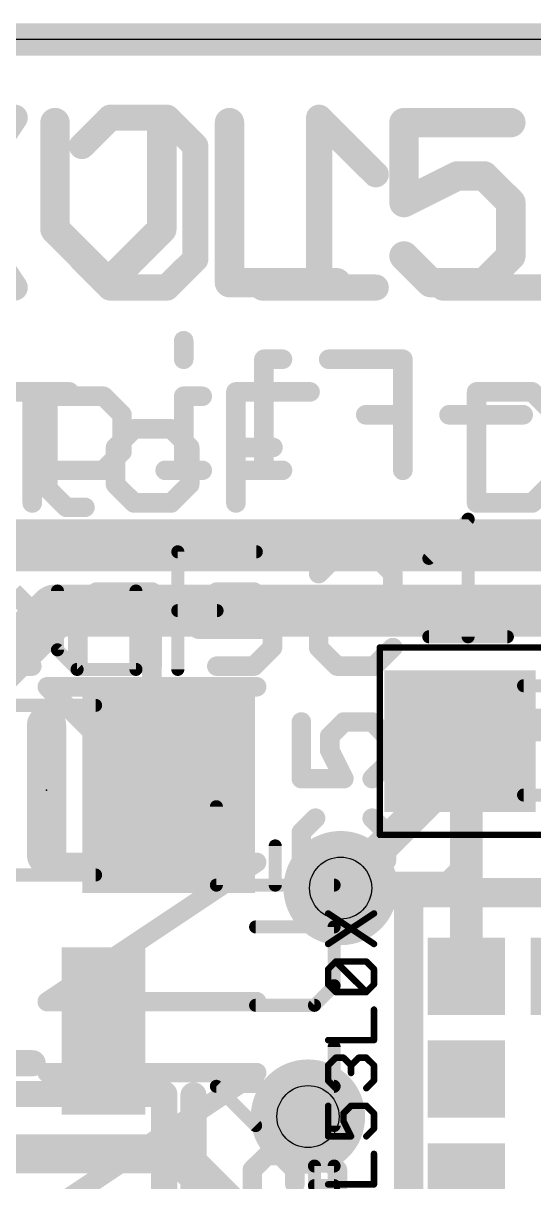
# Model space of a CAD drawing. Extents: x -1.9 to 34.1, y -8.2 to 17.9.
# Drawn here: x 8.45 to 12.42, y 8.89 to 17.91 of the extents above; entities that cross this region are included whole.
import ezdxf

# ---------------------------------------------------------------- set-up
doc = ezdxf.new("R2010")
doc.units = 0
for name, color, linetype in [('1', 12, 'CONTINUOUS'), ('16', 5, 'CONTINUOUS'), ('18', 110, 'CONTINUOUS'), ('20', 53, 'CONTINUOUS'), ('21', 40, 'CONTINUOUS'), ('22', 6, 'CONTINUOUS'), ('23', 53, 'CONTINUOUS'), ('25', 253, 'CONTINUOUS'), ('27', 253, 'CONTINUOUS'), ('29', 253, 'CONTINUOUS'), ('31', 253, 'CONTINUOUS'), ('39', 12, 'CONTINUOUS'), ('44', 253, 'CONTINUOUS'), ('47', 253, 'CONTINUOUS'), ('51', 253, 'CONTINUOUS')]:
    doc.layers.add(name, color=color, linetype=linetype)

# ---------------------------------------------------------------- blocks, each defined once
blk = doc.blocks.new('RECT')
blk.add_solid([(-0.5, -0.5), (0.5, -0.5), (-0.5, 0.5), (0.5, 0.5)])
blk = doc.blocks.new('ROUNDV')
at = {"const_width": 0.5}
blk.add_lwpolyline([(0, -0.25, 1), (0, 0.25, 1), (0, -0.25)], format="xyb", dxfattribs=at)

msp = doc.modelspace()

# ---------------------------------------------------------------- linework, layer by layer
at = {"layer": '1'}
for points, const_width in [([(0, 17.78), (25.4, 17.78)], 0.254), ([(8.702, 13.335), (7.686, 12.319)], 0.4064), ([(8.702, 13.335), (13.208, 13.335)], 0.4064), ([(11.9, 12.269), (11.85, 12.319)], 0.254), ([(11.9, 11.303), (11.9, 12.269)], 0.254), ([(11.9, 11.303), (11.773, 11.176)], 0.254), ([(11.9, 10.49), (11.9, 11.303)], 0.254), ([(11.773, 11.176), (10.922, 11.176)], 0.254), ([(8.0066, 9.1075), (9.652, 9.1075)], 0.3048), ([(9.652, 9.1075), (10.414, 8.3455)], 0.3048)]:
    msp.add_lwpolyline(points, dxfattribs=dict(at, const_width=const_width))
for points, const_width in [([(8.702, 13.4366, 1), (8.702, 13.2334)], 0.2032), ([(8.7738, 13.2632, 1), (8.6302, 13.4068)], 0.2032), ([(11.8949, 12.3639, 1), (11.8051, 12.2741)], 0.127), ([(11.9635, 12.269, 1), (11.8365, 12.269)], 0.127), ([(11.8551, 12.2241, 1), (11.9449, 12.3139)], 0.127), ([(11.9635, 11.303, 1), (11.8365, 11.303)], 0.127), ([(11.8365, 11.303, 1), (11.9635, 11.303)], 0.127), ([(11.9449, 11.2581, 1), (11.8551, 11.3479)], 0.127), ([(10.922, 11.2395, 1), (10.922, 11.1125)], 0.127), ([(11.7281, 11.2209, 1), (11.8179, 11.1311)], 0.127), ([(11.773, 11.1125, 1), (11.773, 11.2395)], 0.127), ([(11.8365, 10.49, 1), (11.9635, 10.49)], 0.127), ([(9.7059, 9.1614, 1), (9.5981, 9.0536)], 0.1524), ([(9.652, 9.0313, 1), (9.652, 9.1837)], 0.1524)]:
    msp.add_lwpolyline(points, format="xyb", dxfattribs=dict(at, const_width=const_width))
at = {"layer": '16'}
for points, const_width in [([(0, 17.78), (25.4, 17.78)], 0.254), ([(19.304, 13.843), (5.207, 13.843)], 0.4064), ([(10.922, 11.176), (12.192, 12.446)], 0.254), ([(12.192, 12.446), (17.907, 12.446)], 0.254)]:
    msp.add_lwpolyline(points, dxfattribs=dict(at, const_width=const_width))
at = {"layer": '16', "const_width": 0.127}
for points in [[(12.192, 12.5095, 1), (12.192, 12.3825)], [(12.2369, 12.4011, 1), (12.1471, 12.4909)], [(10.8771, 11.2209, 1), (10.9669, 11.1311)]]:
    msp.add_lwpolyline(points, format="xyb", dxfattribs=at)
at = {"layer": '20'}
msp.add_line((22.86, 17.78), (2.54, 17.78), dxfattribs=at)
at = {"layer": '21'}
for points, const_width in [([(8.7015, 17.1334), (8.7015, 16.3029)], 0.2286), ([(9.532, 16.3029), (9.532, 17.1334)], 0.2286), ([(10.058, 17.1334), (10.058, 15.8877)], 0.2286), ([(12.245, 17.1334), (11.4145, 17.1334)], 0.2286), ([(11.4145, 17.1334), (11.4145, 16.5105)], 0.2286), ([(11.4145, 16.5105), (11.8298, 16.7181)], 0.2286), ([(11.8298, 16.7181), (12.0374, 16.7181)], 0.2286), ([(12.0374, 16.7181), (12.245, 16.5105)], 0.2286), ([(12.245, 16.5105), (12.245, 16.0953)], 0.2286), ([(8.7015, 16.3029), (9.1168, 15.8877)], 0.2286), ([(9.1168, 15.8877), (9.532, 16.3029)], 0.2286), ([(11.6222, 15.8877), (11.4145, 16.0953)], 0.2286), ([(12.245, 16.0953), (12.0374, 15.8877)], 0.2286), ([(10.058, 15.8877), (10.8885, 15.8877)], 0.2286), ([(12.0374, 15.8877), (11.6222, 15.8877)], 0.2286), ([(8.2369, 15.0375), (8.8132, 15.0375)], 0.1524), ([(8.525, 14.1732), (8.525, 15.0375)], 0.1524), ([(10.108, 14.1732), (10.108, 15.0375)], 0.1524), ([(10.108, 15.0375), (10.6842, 15.0375)], 0.1524), ([(11.979, 15.0375), (11.979, 14.1732)], 0.1524), ([(12.4112, 15.0375), (11.979, 15.0375)], 0.1524), ([(12.5552, 14.8935), (12.4112, 15.0375)], 0.1524), ([(9.3165, 14.7494), (9.1724, 14.6054)], 0.1524), ([(9.6046, 14.7494), (9.3165, 14.7494)], 0.1524), ([(9.7487, 14.6054), (9.6046, 14.7494)], 0.1524), ([(9.1724, 14.6054), (9.1724, 14.3173)], 0.1524), ([(9.7487, 14.3173), (9.7487, 14.6054)], 0.1524), ([(10.108, 14.6054), (10.3961, 14.6054)], 0.1524), ([(9.1724, 14.3173), (9.3165, 14.1732)], 0.1524), ([(9.6046, 14.1732), (9.7487, 14.3173)], 0.1524), ([(12.4112, 14.1732), (12.5552, 14.3173)], 0.1524), ([(9.3165, 14.1732), (9.6046, 14.1732)], 0.1524), ([(11.979, 14.1732), (12.4112, 14.1732)], 0.1524), ([(8.636, 12.446), (8.636, 11.43)], 0.3048), ([(11.4, 6.59), (11.4, 11.19)], 0.127), ([(11.4, 11.19), (14, 11.19)], 0.127), ([(7.728, 9.813), (8.528, 9.813)], 0.2032), ([(9.778, 9.563), (9.778, 7.963)], 0.2032)]:
    msp.add_lwpolyline(points, dxfattribs=dict(at, const_width=const_width))
for points, const_width in [([(8.7587, 17.1334, 1), (8.6444, 17.1334)], 0.1143), ([(9.5891, 17.1334, 1), (9.4748, 17.1334)], 0.1143), ([(10.1152, 17.1334, 1), (10.0009, 17.1334)], 0.1143), ([(11.4145, 17.1905, 1), (11.4145, 17.0762)], 0.1143), ([(11.4717, 17.1334, 1), (11.3574, 17.1334)], 0.1143), ([(12.245, 17.0762, 1), (12.245, 17.1905)], 0.1143), ([(11.8298, 16.7753, 1), (11.8298, 16.661)], 0.1143), ([(11.8553, 16.667, 1), (11.8042, 16.7693)], 0.1143), ([(12.0778, 16.7586, 1), (11.997, 16.6777)], 0.1143), ([(12.0374, 16.661, 1), (12.0374, 16.7753)], 0.1143), ([(11.389, 16.5616, 1), (11.4401, 16.4594)], 0.1143), ([(12.3021, 16.5105, 1), (12.1878, 16.5105)], 0.1143), ([(12.2046, 16.4701, 1), (12.2854, 16.5509)], 0.1143), ([(11.3574, 16.5105, 1), (11.4717, 16.5105)], 0.1143), ([(8.742, 16.3433, 1), (8.6611, 16.2625)], 0.1143), ([(9.5724, 16.2625, 1), (9.4916, 16.3433)], 0.1143), ([(8.6444, 16.3029, 1), (8.7587, 16.3029)], 0.1143), ([(9.4748, 16.3029, 1), (9.5891, 16.3029)], 0.1143), ([(11.455, 16.1357, 1), (11.3741, 16.0549)], 0.1143), ([(12.1878, 16.0953, 1), (12.3021, 16.0953)], 0.1143), ([(12.2854, 16.0549, 1), (12.2046, 16.1357)], 0.1143), ([(9.0763, 15.9281, 1), (9.1572, 15.8473)], 0.1143), ([(9.0763, 15.8473, 1), (9.1572, 15.9281)], 0.1143), ([(10.058, 15.9449, 1), (10.058, 15.8306)], 0.1143), ([(10.8885, 15.8306, 1), (10.8885, 15.9449)], 0.1143), ([(11.6222, 15.9449, 1), (11.6222, 15.8306)], 0.1143), ([(11.5817, 15.8473, 1), (11.6626, 15.9281)], 0.1143), ([(11.997, 15.9281, 1), (12.0778, 15.8473)], 0.1143), ([(12.0374, 15.8306, 1), (12.0374, 15.9449)], 0.1143), ([(10.0009, 15.8877, 1), (10.1152, 15.8877)], 0.1143), ([(8.5631, 15.0375, 1), (8.4869, 15.0375)], 0.0762), ([(8.8132, 14.9994, 1), (8.8132, 15.0756)], 0.0762), ([(10.1461, 15.0375, 1), (10.0699, 15.0375)], 0.0762), ([(10.108, 15.0756, 1), (10.108, 14.9994)], 0.0762), ([(10.6842, 14.9994, 1), (10.6842, 15.0756)], 0.0762), ([(12.0171, 15.0375, 1), (11.9409, 15.0375)], 0.0762), ([(11.979, 15.0756, 1), (11.979, 14.9994)], 0.0762), ([(12.4381, 15.0645, 1), (12.3842, 15.0106)], 0.0762), ([(12.4112, 14.9994, 1), (12.4112, 15.0756)], 0.0762), ([(9.3165, 14.7875, 1), (9.3165, 14.7113)], 0.0762), ([(9.3434, 14.7225, 1), (9.2896, 14.7764)], 0.0762), ([(9.6316, 14.7764, 1), (9.5777, 14.7225)], 0.0762), ([(9.6046, 14.7113, 1), (9.6046, 14.7875)], 0.0762), ([(9.2105, 14.6054, 1), (9.1343, 14.6054)], 0.0762), ([(9.1455, 14.6323, 1), (9.1994, 14.5784)], 0.0762), ([(9.7868, 14.6054, 1), (9.7106, 14.6054)], 0.0762), ([(9.7217, 14.5784, 1), (9.7756, 14.6323)], 0.0762), ([(10.108, 14.6435, 1), (10.108, 14.5673)], 0.0762), ([(10.3961, 14.5673, 1), (10.3961, 14.6435)], 0.0762), ([(9.1994, 14.3442, 1), (9.1455, 14.2903)], 0.0762), ([(9.1343, 14.3173, 1), (9.2105, 14.3173)], 0.0762), ([(9.7106, 14.3173, 1), (9.7868, 14.3173)], 0.0762), ([(9.7756, 14.2903, 1), (9.7217, 14.3442)], 0.0762), ([(9.3165, 14.2113, 1), (9.3165, 14.1351)], 0.0762), ([(9.6046, 14.1351, 1), (9.6046, 14.2113)], 0.0762), ([(11.979, 14.2113, 1), (11.979, 14.1351)], 0.0762), ([(12.4112, 14.1351, 1), (12.4112, 14.2113)], 0.0762), ([(8.4869, 14.1732, 1), (8.5631, 14.1732)], 0.0762), ([(9.2896, 14.1463, 1), (9.3434, 14.2001)], 0.0762), ([(9.5777, 14.2001, 1), (9.6316, 14.1463)], 0.0762), ([(10.0699, 14.1732, 1), (10.1461, 14.1732)], 0.0762), ([(11.9409, 14.1732, 1), (12.0171, 14.1732)], 0.0762), ([(12.3842, 14.2001, 1), (12.4381, 14.1463)], 0.0762), ([(8.7122, 12.446, 1), (8.5598, 12.446)], 0.1524), ([(8.5598, 11.43, 1), (8.7122, 11.43)], 0.1524), ([(11.4318, 11.19, 1), (11.3682, 11.19)], 0.0635), ([(11.4, 11.2218, 1), (11.4, 11.1583)], 0.0635), ([(8.528, 9.7622, 1), (8.528, 9.8638)], 0.1016), ([(9.8288, 9.563, 1), (9.7272, 9.563)], 0.1016)]:
    msp.add_lwpolyline(points, format="xyb", dxfattribs=dict(at, const_width=const_width))
at = {"layer": '22'}
for points, const_width in [([(8.3886, 17.1715), (7.5073, 15.8496)], 0.2032), ([(7.5073, 17.1715), (8.3886, 15.8496)], 0.2032), ([(8.9106, 16.9512), (9.1309, 17.1715)], 0.2032), ([(9.1309, 17.1715), (9.5715, 17.1715)], 0.2032), ([(9.5715, 17.1715), (9.7918, 16.9512)], 0.2032), ([(11.1951, 16.7309), (10.7545, 17.1715)], 0.2032), ([(10.7545, 17.1715), (10.7545, 15.8496)], 0.2032), ([(9.7918, 16.9512), (9.7918, 16.0699)], 0.2032), ([(9.1309, 15.8496), (8.9106, 16.0699)], 0.2032), ([(9.7918, 16.0699), (9.5715, 15.8496)], 0.2032), ([(9.5715, 15.8496), (9.1309, 15.8496)], 0.2032), ([(11.1951, 15.8496), (10.3138, 15.8496)], 0.2032), ([(12.5984, 15.8496), (11.7171, 15.8496)], 0.2032), ([(9.7021, 15.4356), (9.7021, 15.2915)], 0.1524), ([(10.4699, 15.2915), (10.3258, 15.2915)], 0.1524), ([(10.3258, 15.2915), (10.3258, 14.4272)], 0.1524), ([(11.4054, 15.2915), (10.8291, 15.2915)], 0.1524), ([(11.4054, 14.4272), (11.4054, 15.2915)], 0.1524), ([(8.6463, 14.2831), (8.6463, 15.0034)], 0.1524), ([(8.6463, 15.0034), (9.0784, 15.0034)], 0.1524), ([(9.0784, 15.0034), (9.2225, 14.8594)], 0.1524), ([(9.8462, 15.0034), (9.7021, 15.0034)], 0.1524), ([(9.7021, 15.0034), (9.7021, 14.4272)], 0.1524), ([(9.2225, 14.8594), (9.2225, 14.5713)], 0.1524), ([(11.4054, 14.8594), (11.1173, 14.8594)], 0.1524), ([(12.3409, 14.8594), (11.7647, 14.8594)], 0.1524), ([(9.2225, 14.5713), (9.0784, 14.4272)], 0.1524), ([(9.0784, 14.4272), (8.6463, 14.4272)], 0.1524), ([(9.8462, 14.4272), (9.5581, 14.4272)], 0.1524), ([(10.4699, 14.4272), (10.1817, 14.4272)], 0.1524), ([(8.7903, 14.1391), (8.6463, 14.2831)], 0.1524), ([(8.9344, 14.1391), (8.7903, 14.1391)], 0.1524), ([(10.7512, 13.6235), (10.8952, 13.7675)], 0.1524), ([(10.8952, 13.7675), (11.1834, 13.7675)], 0.1524), ([(11.1834, 13.7675), (11.3274, 13.6235)], 0.1524), ([(11.3274, 13.6235), (11.3274, 13.4794)], 0.1524), ([(8.5209, 13.3354), (8.3768, 13.4794)], 0.1524), ([(9.0242, 13.4794), (8.8801, 13.3354)], 0.1524), ([(9.4564, 13.4794), (9.0242, 13.4794)], 0.1524), ([(9.4564, 12.9032), (9.4564, 13.4794)], 0.1524), ([(9.9597, 13.4794), (9.8157, 13.3354)], 0.1524), ([(10.2478, 13.4794), (9.9597, 13.4794)], 0.1524), ([(10.3919, 13.3354), (10.2478, 13.4794)], 0.1524), ([(11.3274, 13.4794), (11.1834, 13.3354)], 0.1524), ([(8.3768, 13.1913), (8.5209, 13.3354)], 0.1524), ([(8.8801, 13.3354), (8.8801, 12.9032)], 0.1524), ([(9.8157, 13.3354), (9.8157, 13.1913)], 0.1524), ([(10.3919, 13.0473), (10.3919, 13.3354)], 0.1524), ([(10.8952, 13.3354), (10.7512, 13.1913)], 0.1524), ([(11.1834, 13.3354), (10.8952, 13.3354)], 0.1524), ([(9.8157, 13.1913), (10.3919, 13.1913)], 0.1524), ([(10.7512, 13.1913), (10.7512, 13.0473)], 0.1524), ([(10.2478, 12.9032), (10.3919, 13.0473)], 0.1524), ([(10.7512, 13.0473), (10.8952, 12.9032)], 0.1524), ([(11.1834, 12.9032), (11.3274, 13.0473)], 0.1524), ([(8.5209, 12.9032), (8.0887, 12.9032)], 0.1524), ([(9.9597, 12.9032), (10.2478, 12.9032)], 0.1524), ([(10.8952, 12.9032), (11.1834, 12.9032)], 0.1524)]:
    msp.add_lwpolyline(points, dxfattribs=dict(at, const_width=const_width))
for points, const_width in [([(8.4308, 17.1433, 1), (8.3463, 17.1997)], 0.1016), ([(9.1309, 17.2223, 1), (9.1309, 17.1207)], 0.1016), ([(9.1668, 17.1356, 1), (9.095, 17.2074)], 0.1016), ([(9.6074, 17.2074, 1), (9.5356, 17.1356)], 0.1016), ([(9.5715, 17.1207, 1), (9.5715, 17.2223)], 0.1016), ([(10.7904, 17.2074, 1), (10.7186, 17.1356)], 0.1016), ([(10.8053, 17.1715, 1), (10.7037, 17.1715)], 0.1016), ([(9.8426, 16.9512, 1), (9.741, 16.9512)], 0.1016), ([(8.8746, 16.9871, 1), (8.9465, 16.9153)], 0.1016), ([(9.7559, 16.9153, 1), (9.8278, 16.9871)], 0.1016), ([(11.1592, 16.695, 1), (11.231, 16.7668)], 0.1016), ([(8.9465, 16.1058, 1), (8.8746, 16.034)], 0.1016), ([(9.8278, 16.034, 1), (9.7559, 16.1058)], 0.1016), ([(9.741, 16.0699, 1), (9.8426, 16.0699)], 0.1016), ([(8.3463, 15.8214, 1), (8.4308, 15.8778)], 0.1016), ([(9.1309, 15.9004, 1), (9.1309, 15.7988)], 0.1016), ([(9.095, 15.8137, 1), (9.1668, 15.8855)], 0.1016), ([(9.5356, 15.8855, 1), (9.6074, 15.8137)], 0.1016), ([(9.5715, 15.7988, 1), (9.5715, 15.9004)], 0.1016), ([(10.3138, 15.9004, 1), (10.3138, 15.7988)], 0.1016), ([(10.7037, 15.8496, 1), (10.8053, 15.8496)], 0.1016), ([(11.1951, 15.7988, 1), (11.1951, 15.9004)], 0.1016), ([(11.7171, 15.9004, 1), (11.7171, 15.7988)], 0.1016), ([(9.7402, 15.4356, 1), (9.664, 15.4356)], 0.0762), ([(9.664, 15.2915, 1), (9.7402, 15.2915)], 0.0762), ([(10.3258, 15.3296, 1), (10.3258, 15.2534)], 0.0762), ([(10.3639, 15.2915, 1), (10.2877, 15.2915)], 0.0762), ([(10.4699, 15.2534, 1), (10.4699, 15.3296)], 0.0762), ([(10.8291, 15.3296, 1), (10.8291, 15.2534)], 0.0762), ([(11.4435, 15.2915, 1), (11.3673, 15.2915)], 0.0762), ([(11.4054, 15.2534, 1), (11.4054, 15.3296)], 0.0762), ([(8.6844, 15.0034, 1), (8.6082, 15.0034)], 0.0762), ([(8.6463, 15.0415, 1), (8.6463, 14.9653)], 0.0762), ([(9.1054, 15.0304, 1), (9.0515, 14.9765)], 0.0762), ([(9.0784, 14.9653, 1), (9.0784, 15.0415)], 0.0762), ([(9.7021, 15.0415, 1), (9.7021, 14.9653)], 0.0762), ([(9.7402, 15.0034, 1), (9.664, 15.0034)], 0.0762), ([(9.8462, 14.9653, 1), (9.8462, 15.0415)], 0.0762), ([(9.2606, 14.8594, 1), (9.1844, 14.8594)], 0.0762), ([(9.1956, 14.8324, 1), (9.2494, 14.8863)], 0.0762), ([(11.1173, 14.8975, 1), (11.1173, 14.8213)], 0.0762), ([(11.4054, 14.8213, 1), (11.4054, 14.8975)], 0.0762), ([(11.7647, 14.8975, 1), (11.7647, 14.8213)], 0.0762), ([(12.3409, 14.8213, 1), (12.3409, 14.8975)], 0.0762), ([(9.1844, 14.5713, 1), (9.2606, 14.5713)], 0.0762), ([(9.2494, 14.5443, 1), (9.1956, 14.5982)], 0.0762), ([(8.6463, 14.4653, 1), (8.6463, 14.3891)], 0.0762), ([(9.0515, 14.4541, 1), (9.1054, 14.4003)], 0.0762), ([(9.0784, 14.3891, 1), (9.0784, 14.4653)], 0.0762), ([(9.5581, 14.4653, 1), (9.5581, 14.3891)], 0.0762), ([(9.664, 14.4272, 1), (9.7402, 14.4272)], 0.0762), ([(9.8462, 14.3891, 1), (9.8462, 14.4653)], 0.0762), ([(10.1817, 14.4653, 1), (10.1817, 14.3891)], 0.0762), ([(10.2877, 14.4272, 1), (10.3639, 14.4272)], 0.0762), ([(10.4699, 14.3891, 1), (10.4699, 14.4653)], 0.0762), ([(11.3673, 14.4272, 1), (11.4435, 14.4272)], 0.0762), ([(8.6732, 14.3101, 1), (8.6193, 14.2562)], 0.0762), ([(8.6082, 14.2831, 1), (8.6844, 14.2831)], 0.0762), ([(8.7903, 14.1772, 1), (8.7903, 14.101)], 0.0762), ([(8.7634, 14.1121, 1), (8.8173, 14.166)], 0.0762), ([(8.9344, 14.101, 1), (8.9344, 14.1772)], 0.0762), ([(10.8952, 13.8056, 1), (10.8952, 13.7294)], 0.0762), ([(10.9222, 13.7406, 1), (10.8683, 13.7945)], 0.0762), ([(11.2103, 13.7945, 1), (11.1564, 13.7406)], 0.0762), ([(11.1834, 13.7294, 1), (11.1834, 13.8056)], 0.0762), ([(10.7242, 13.6504, 1), (10.7781, 13.5965)], 0.0762), ([(11.3655, 13.6235, 1), (11.2893, 13.6235)], 0.0762), ([(11.3005, 13.5965, 1), (11.3544, 13.6504)], 0.0762), ([(9.0242, 13.5175, 1), (9.0242, 13.4413)], 0.0762), ([(9.0511, 13.4525, 1), (8.9973, 13.5064)], 0.0762), ([(9.4945, 13.4794, 1), (9.4183, 13.4794)], 0.0762), ([(9.4564, 13.4413, 1), (9.4564, 13.5175)], 0.0762), ([(9.9597, 13.5175, 1), (9.9597, 13.4413)], 0.0762), ([(9.9867, 13.4525, 1), (9.9328, 13.5064)], 0.0762), ([(10.2748, 13.5064, 1), (10.2209, 13.4525)], 0.0762), ([(10.2478, 13.4413, 1), (10.2478, 13.5175)], 0.0762), ([(11.3544, 13.4525, 1), (11.3005, 13.5064)], 0.0762), ([(11.2893, 13.4794, 1), (11.3655, 13.4794)], 0.0762), ([(8.5478, 13.3084, 1), (8.4939, 13.3623)], 0.0762), ([(8.4939, 13.3084, 1), (8.5478, 13.3623)], 0.0762), ([(8.9182, 13.3354, 1), (8.842, 13.3354)], 0.0762), ([(8.8532, 13.3623, 1), (8.9071, 13.3084)], 0.0762), ([(9.7887, 13.3623, 1), (9.8426, 13.3084)], 0.0762), ([(9.8538, 13.3354, 1), (9.7776, 13.3354)], 0.0762), ([(10.43, 13.3354, 1), (10.3538, 13.3354)], 0.0762), ([(10.3649, 13.3084, 1), (10.4188, 13.3623)], 0.0762), ([(10.8952, 13.3735, 1), (10.8952, 13.2973)], 0.0762), ([(10.9222, 13.3084, 1), (10.8683, 13.3623)], 0.0762), ([(11.1564, 13.3623, 1), (11.2103, 13.3084)], 0.0762), ([(11.1834, 13.2973, 1), (11.1834, 13.3735)], 0.0762), ([(9.8157, 13.2294, 1), (9.8157, 13.1532)], 0.0762), ([(10.3919, 13.1532, 1), (10.3919, 13.2294)], 0.0762), ([(10.7242, 13.2183, 1), (10.7781, 13.1644)], 0.0762), ([(10.7893, 13.1913, 1), (10.7131, 13.1913)], 0.0762), ([(9.7776, 13.1913, 1), (9.8538, 13.1913)], 0.0762), ([(10.3538, 13.0473, 1), (10.43, 13.0473)], 0.0762), ([(10.4188, 13.0203, 1), (10.3649, 13.0742)], 0.0762), ([(10.7781, 13.0742, 1), (10.7242, 13.0203)], 0.0762), ([(10.7131, 13.0473, 1), (10.7893, 13.0473)], 0.0762), ([(11.3544, 13.0203, 1), (11.3005, 13.0742)], 0.0762), ([(8.5209, 12.8651, 1), (8.5209, 12.9413)], 0.0762), ([(8.842, 12.9032, 1), (8.9182, 12.9032)], 0.0762), ([(9.4183, 12.9032, 1), (9.4945, 12.9032)], 0.0762), ([(9.9597, 12.9413, 1), (9.9597, 12.8651)], 0.0762), ([(10.2209, 12.9301, 1), (10.2748, 12.8763)], 0.0762), ([(10.2478, 12.8651, 1), (10.2478, 12.9413)], 0.0762), ([(10.8952, 12.9413, 1), (10.8952, 12.8651)], 0.0762), ([(10.8683, 12.8763, 1), (10.9222, 12.9301)], 0.0762), ([(11.1564, 12.9301, 1), (11.2103, 12.8763)], 0.0762), ([(11.1834, 12.8651, 1), (11.1834, 12.9413)], 0.0762)]:
    msp.add_lwpolyline(points, format="xyb", dxfattribs=dict(at, const_width=const_width))
at = {"layer": '23'}
msp.add_point((8.636, 11.938), dxfattribs=at)
at = {"layer": '25'}
for points, const_width in [([(9.4553, 11.929), (9.4553, 13.0137)], 0.1524), ([(10.2688, 12.7425), (8.6418, 12.7425)], 0.1524), ([(8.6418, 12.7425), (9.4553, 11.929)], 0.1524), ([(10.6166, 12.4684), (10.6166, 12.0278)], 0.1524), ([(10.837, 12.3583), (10.9471, 12.4684)], 0.1524), ([(10.9471, 12.4684), (11.1674, 12.4684)], 0.1524), ([(11.1674, 12.4684), (11.2776, 12.3583)], 0.1524), ([(10.837, 12.2481), (10.837, 12.3583)], 0.1524), ([(11.2776, 12.3583), (11.2776, 12.1379)], 0.1524), ([(10.9471, 12.0278), (10.837, 12.2481)], 0.1524), ([(11.2776, 12.1379), (11.1674, 12.0278)], 0.1524), ([(10.6166, 12.0278), (10.9471, 12.0278)], 0.1524), ([(10.7268, 11.72), (10.6166, 11.6098)], 0.1524), ([(11.2776, 11.6098), (11.1674, 11.72)], 0.1524), ([(10.6166, 11.6098), (10.6166, 11.3895)], 0.1524), ([(11.2776, 11.3895), (11.2776, 11.6098)], 0.1524), ([(8.6418, 10.2919), (10.2688, 11.3765)], 0.1524), ([(10.2688, 11.3765), (8.6418, 11.3765)], 0.1524), ([(10.6166, 11.3895), (10.7268, 11.2794)], 0.1524), ([(11.1674, 11.2794), (11.2776, 11.3895)], 0.1524), ([(10.7268, 11.2794), (11.1674, 11.2794)], 0.1524), ([(10.8251, 10.7412), (11.181, 10.9785)], 0.0508), ([(10.8251, 10.9785), (11.181, 10.7412)], 0.0508), ([(10.8251, 10.5449), (10.8844, 10.6042)], 0.0508), ([(10.8251, 10.4263), (10.8251, 10.5449)], 0.0508), ([(10.8844, 10.6042), (11.1217, 10.6042)], 0.0508), ([(11.1217, 10.367), (10.8844, 10.6042)], 0.0508), ([(11.1217, 10.6042), (11.181, 10.5449)], 0.0508), ([(11.181, 10.5449), (11.181, 10.4263)], 0.0508), ([(10.8844, 10.367), (10.8251, 10.4263)], 0.0508), ([(11.1217, 10.367), (10.8844, 10.367)], 0.0508), ([(11.181, 10.4263), (11.1217, 10.367)], 0.0508), ([(10.2688, 10.2919), (8.6418, 10.2919)], 0.1524), ([(11.181, 9.9928), (11.181, 10.23)], 0.0508), ([(10.8251, 9.9928), (11.181, 9.9928)], 0.0508), ([(10.8251, 9.7965), (10.8844, 9.8558)], 0.0508), ([(10.8844, 9.8558), (10.9437, 9.8558)], 0.0508), ([(10.9437, 9.8558), (11.003, 9.7965)], 0.0508), ([(11.003, 9.7965), (11.0624, 9.8558)], 0.0508), ([(11.0624, 9.8558), (11.1217, 9.8558)], 0.0508), ([(11.1217, 9.8558), (11.181, 9.7965)], 0.0508), ([(8.6418, 8.6547), (10.2688, 9.7394)], 0.1524), ([(10.2688, 9.7394), (8.6418, 9.7394)], 0.1524), ([(10.8251, 9.6779), (10.8251, 9.7965)], 0.0508), ([(11.003, 9.7965), (11.003, 9.7372)], 0.0508), ([(11.181, 9.7965), (11.181, 9.6779)], 0.0508), ([(10.8844, 9.6186), (10.8251, 9.6779)], 0.0508), ([(11.181, 9.6779), (11.1217, 9.6186)], 0.0508), ([(10.8251, 9.4816), (10.8251, 9.2444)], 0.0508), ([(10.9437, 9.4223), (11.003, 9.4816)], 0.0508), ([(11.003, 9.4816), (11.1217, 9.4816)], 0.0508), ([(11.1217, 9.4816), (11.181, 9.4223)], 0.0508), ([(10.9437, 9.363), (10.9437, 9.4223)], 0.0508), ([(11.003, 9.2444), (10.9437, 9.363)], 0.0508), ([(11.181, 9.4223), (11.181, 9.3037)], 0.0508), ([(11.181, 9.3037), (11.1217, 9.2444)], 0.0508), ([(10.8251, 9.2444), (11.003, 9.2444)], 0.0508), ([(10.2356, 8.9833), (10.3458, 9.0934)], 0.1524), ([(10.3458, 9.0934), (10.456, 9.0934)], 0.1524), ([(10.456, 9.0934), (10.5661, 8.9833)], 0.1524), ([(10.5661, 8.9833), (10.6763, 9.0934)], 0.1524), ([(10.6763, 9.0934), (10.7864, 9.0934)], 0.1524), ([(10.7864, 9.0934), (10.8966, 8.9833)], 0.1524), ([(11.181, 8.8702), (11.181, 9.1074)], 0.0508), ([(10.2356, 8.7629), (10.2356, 8.9833)], 0.1524), ([(10.5661, 8.9833), (10.5661, 8.8731)], 0.1524), ([(10.8966, 8.9833), (10.8966, 8.7629)], 0.1524), ([(10.8251, 8.8702), (11.181, 8.8702)], 0.0508)]:
    msp.add_lwpolyline(points, dxfattribs=dict(at, const_width=const_width))
for points, const_width in [([(9.4934, 13.0137, 1), (9.4172, 13.0137)], 0.0762), ([(8.6688, 12.7695, 1), (8.6149, 12.7156)], 0.0762), ([(8.6418, 12.7806, 1), (8.6418, 12.7044)], 0.0762), ([(10.2688, 12.7044, 1), (10.2688, 12.7806)], 0.0762), ([(10.6547, 12.4684, 1), (10.5785, 12.4684)], 0.0762), ([(10.9471, 12.5065, 1), (10.9471, 12.4303)], 0.0762), ([(10.9741, 12.4415, 1), (10.9202, 12.4954)], 0.0762), ([(11.1944, 12.4954, 1), (11.1405, 12.4415)], 0.0762), ([(11.1674, 12.4303, 1), (11.1674, 12.5065)], 0.0762), ([(10.81, 12.3852, 1), (10.8639, 12.3313)], 0.0762), ([(10.8751, 12.3583, 1), (10.7989, 12.3583)], 0.0762), ([(11.3157, 12.3583, 1), (11.2395, 12.3583)], 0.0762), ([(11.2507, 12.3313, 1), (11.3045, 12.3852)], 0.0762), ([(10.871, 12.2651, 1), (10.8029, 12.2311)], 0.0762), ([(10.7989, 12.2481, 1), (10.8751, 12.2481)], 0.0762), ([(11.2395, 12.1379, 1), (11.3157, 12.1379)], 0.0762), ([(11.3045, 12.111, 1), (11.2507, 12.1649)], 0.0762), ([(10.6166, 12.0659, 1), (10.6166, 11.9897)], 0.0762), ([(10.913, 12.0107, 1), (10.9812, 12.0448)], 0.0762), ([(10.9471, 11.9897, 1), (10.9471, 12.0659)], 0.0762), ([(11.1405, 12.0547, 1), (11.1944, 12.0008)], 0.0762), ([(9.4284, 11.9021, 1), (9.4822, 11.956)], 0.0762), ([(10.5785, 12.0278, 1), (10.6547, 12.0278)], 0.0762), ([(9.4172, 11.929, 1), (9.4934, 11.929)], 0.0762), ([(10.7537, 11.6931, 1), (10.6999, 11.747)], 0.0762), ([(11.1944, 11.747, 1), (11.1405, 11.6931)], 0.0762), ([(10.6547, 11.6098, 1), (10.5785, 11.6098)], 0.0762), ([(10.5897, 11.6368, 1), (10.6436, 11.5829)], 0.0762), ([(11.3157, 11.6098, 1), (11.2395, 11.6098)], 0.0762), ([(11.2507, 11.5829, 1), (11.3045, 11.6368)], 0.0762), ([(8.6418, 11.4146, 1), (8.6418, 11.3384)], 0.0762), ([(10.2899, 11.3448, 1), (10.2477, 11.4082)], 0.0762), ([(10.2688, 11.3384, 1), (10.2688, 11.4146)], 0.0762), ([(10.6436, 11.4165, 1), (10.5897, 11.3626)], 0.0762), ([(11.3045, 11.3626, 1), (11.2507, 11.4165)], 0.0762), ([(10.5785, 11.3895, 1), (10.6547, 11.3895)], 0.0762), ([(11.2395, 11.3895, 1), (11.3157, 11.3895)], 0.0762), ([(10.7268, 11.3175, 1), (10.7268, 11.2413)], 0.0762), ([(10.6999, 11.2524, 1), (10.7537, 11.3063)], 0.0762), ([(11.1405, 11.3063, 1), (11.1944, 11.2524)], 0.0762), ([(11.1674, 11.2413, 1), (11.1674, 11.3175)], 0.0762), ([(10.8321, 10.989, 1), (10.8181, 10.9679)], 0.0254), ([(11.188, 10.9679, 1), (11.174, 10.989)], 0.0254), ([(10.8181, 10.7518, 1), (10.8321, 10.7306)], 0.0254), ([(11.174, 10.7306, 1), (11.188, 10.7518)], 0.0254), ([(10.8378, 10.5449, 1), (10.8124, 10.5449)], 0.0254), ([(10.8161, 10.5539, 1), (10.8341, 10.5359)], 0.0254), ([(10.8844, 10.6169, 1), (10.8844, 10.5915)], 0.0254), ([(10.8934, 10.6132, 1), (10.8754, 10.5953)], 0.0254), ([(10.8934, 10.5953, 1), (10.8754, 10.6132)], 0.0254), ([(11.1307, 10.6132, 1), (11.1127, 10.5953)], 0.0254), ([(11.1217, 10.5915, 1), (11.1217, 10.6169)], 0.0254), ([(11.1937, 10.5449, 1), (11.1683, 10.5449)], 0.0254), ([(11.172, 10.5359, 1), (11.19, 10.5539)], 0.0254), ([(10.8341, 10.4353, 1), (10.8161, 10.4173)], 0.0254), ([(10.8124, 10.4263, 1), (10.8378, 10.4263)], 0.0254), ([(10.8844, 10.3797, 1), (10.8844, 10.3543)], 0.0254), ([(10.8754, 10.358, 1), (10.8934, 10.376)], 0.0254), ([(11.1127, 10.376, 1), (11.1307, 10.358)], 0.0254), ([(11.1127, 10.358, 1), (11.1307, 10.376)], 0.0254), ([(11.1217, 10.3543, 1), (11.1217, 10.3797)], 0.0254), ([(11.1683, 10.4263, 1), (11.1937, 10.4263)], 0.0254), ([(11.19, 10.4173, 1), (11.172, 10.4353)], 0.0254), ([(8.6418, 10.33, 1), (8.6418, 10.2538)], 0.0762), ([(8.6207, 10.3236, 1), (8.6629, 10.2602)], 0.0762), ([(10.2688, 10.2538, 1), (10.2688, 10.33)], 0.0762), ([(11.1937, 10.23, 1), (11.1683, 10.23)], 0.0254), ([(10.8251, 10.0055, 1), (10.8251, 9.9801)], 0.0254), ([(11.181, 9.9801, 1), (11.181, 10.0055)], 0.0254), ([(11.1683, 9.9928, 1), (11.1937, 9.9928)], 0.0254), ([(10.8844, 9.8685, 1), (10.8844, 9.8431)], 0.0254), ([(10.8934, 9.8469, 1), (10.8754, 9.8648)], 0.0254), ([(10.9527, 9.8648, 1), (10.9348, 9.8469)], 0.0254), ([(10.9437, 9.8431, 1), (10.9437, 9.8685)], 0.0254), ([(11.0624, 9.8685, 1), (11.0624, 9.8431)], 0.0254), ([(11.0713, 9.8469, 1), (11.0534, 9.8648)], 0.0254), ([(11.1307, 9.8648, 1), (11.1127, 9.8469)], 0.0254), ([(11.1217, 9.8431, 1), (11.1217, 9.8685)], 0.0254), ([(8.6418, 9.7775, 1), (8.6418, 9.7013)], 0.0762), ([(10.2899, 9.7077, 1), (10.2477, 9.7711)], 0.0762), ([(10.2688, 9.7013, 1), (10.2688, 9.7775)], 0.0762), ([(10.8378, 9.7965, 1), (10.8124, 9.7965)], 0.0254), ([(10.8161, 9.8055, 1), (10.8341, 9.7875)], 0.0254), ([(11.0158, 9.7965, 1), (10.9903, 9.7965)], 0.0254), ([(10.9903, 9.7372, 1), (11.0158, 9.7372)], 0.0254), ([(10.9941, 9.8055, 1), (11.012, 9.7875)], 0.0254), ([(10.9941, 9.7875, 1), (11.012, 9.8055)], 0.0254), ([(11.1937, 9.7965, 1), (11.1683, 9.7965)], 0.0254), ([(11.172, 9.7875, 1), (11.19, 9.8055)], 0.0254), ([(10.8341, 9.6869, 1), (10.8161, 9.6689)], 0.0254), ([(10.8124, 9.6779, 1), (10.8378, 9.6779)], 0.0254), ([(11.1683, 9.6779, 1), (11.1937, 9.6779)], 0.0254), ([(11.19, 9.6689, 1), (11.172, 9.6869)], 0.0254), ([(10.8754, 9.6096, 1), (10.8934, 9.6275)], 0.0254), ([(11.1127, 9.6275, 1), (11.1307, 9.6096)], 0.0254), ([(10.8378, 9.4816, 1), (10.8124, 9.4816)], 0.0254), ([(11.003, 9.4943, 1), (11.003, 9.4689)], 0.0254), ([(11.012, 9.4726, 1), (10.9941, 9.4906)], 0.0254), ([(11.1307, 9.4906, 1), (11.1127, 9.4726)], 0.0254), ([(11.1217, 9.4689, 1), (11.1217, 9.4943)], 0.0254), ([(10.9564, 9.4223, 1), (10.931, 9.4223)], 0.0254), ([(10.9551, 9.3687, 1), (10.9324, 9.3573)], 0.0254), ([(10.9348, 9.4313, 1), (10.9527, 9.4133)], 0.0254), ([(11.1937, 9.4223, 1), (11.1683, 9.4223)], 0.0254), ([(11.172, 9.4133, 1), (11.19, 9.4313)], 0.0254), ([(10.931, 9.363, 1), (10.9564, 9.363)], 0.0254), ([(11.1683, 9.3037, 1), (11.1937, 9.3037)], 0.0254), ([(11.19, 9.2947, 1), (11.172, 9.3127)], 0.0254), ([(10.8251, 9.2571, 1), (10.8251, 9.2317)], 0.0254), ([(10.8124, 9.2444, 1), (10.8378, 9.2444)], 0.0254), ([(10.9917, 9.2387, 1), (11.0144, 9.25)], 0.0254), ([(11.003, 9.2317, 1), (11.003, 9.2571)], 0.0254), ([(11.1127, 9.2533, 1), (11.1307, 9.2354)], 0.0254), ([(10.3458, 9.1315, 1), (10.3458, 9.0553)], 0.0762), ([(10.3727, 9.0665, 1), (10.3189, 9.1204)], 0.0762), ([(10.4829, 9.1204, 1), (10.429, 9.0665)], 0.0762), ([(10.456, 9.0553, 1), (10.456, 9.1315)], 0.0762), ([(10.6763, 9.1315, 1), (10.6763, 9.0553)], 0.0762), ([(10.7032, 9.0665, 1), (10.6493, 9.1204)], 0.0762), ([(10.8134, 9.1204, 1), (10.7595, 9.0665)], 0.0762), ([(10.7864, 9.0553, 1), (10.7864, 9.1315)], 0.0762), ([(11.1937, 9.1074, 1), (11.1683, 9.1074)], 0.0254), ([(10.2737, 8.9833, 1), (10.1975, 8.9833)], 0.0762), ([(10.2087, 9.0102, 1), (10.2626, 8.9563)], 0.0762), ([(10.6042, 8.9833, 1), (10.528, 8.9833)], 0.0762), ([(10.5392, 9.0102, 1), (10.5931, 8.9563)], 0.0762), ([(10.5392, 8.9563, 1), (10.5931, 9.0102)], 0.0762), ([(10.9347, 8.9833, 1), (10.8585, 8.9833)], 0.0762), ([(10.8697, 8.9563, 1), (10.9235, 9.0102)], 0.0762), ([(10.528, 8.8731, 1), (10.6042, 8.8731)], 0.0762), ([(10.8251, 8.8829, 1), (10.8251, 8.8575)], 0.0254), ([(11.181, 8.8575, 1), (11.181, 8.8829)], 0.0254)]:
    msp.add_lwpolyline(points, format="xyb", dxfattribs=dict(at, const_width=const_width))
at = {"layer": '27', "const_width": 0.1016}
for points in [[(11.6078, 13.7419), (11.9129, 14.047)], [(11.9129, 14.047), (11.9129, 13.1318)], [(9.6563, 12.8778), (9.6563, 13.793)], [(9.6563, 13.793), (10.2664, 13.793)], [(8.7208, 13.4879), (8.7208, 13.0303)], [(9.3309, 12.8778), (9.3309, 13.4879)], [(9.6563, 13.3354), (9.9613, 13.3354)], [(11.6078, 13.1318), (12.2179, 13.1318)], [(8.7208, 13.0303), (8.8733, 12.8778)], [(8.8733, 12.8778), (9.3309, 12.8778)], [(9.956, 11.1991), (9.956, 11.8092)], [(10.4136, 11.1991), (10.4136, 11.5042)], [(10.8712, 11.1991), (9.956, 11.1991)], [(10.8712, 10.8737), (10.2611, 10.8737)], [(10.8712, 10.4161), (10.8712, 10.8737)], [(10.7187, 10.2636), (10.8712, 10.4161)], [(10.2611, 10.2636), (10.7187, 10.2636)], [(10.8712, 9.3281), (10.8712, 9.9382)], [(10.2611, 9.3281), (9.956, 9.6331)], [(9.956, 9.6331), (10.8712, 9.6331)], [(10.7187, 8.8603), (10.7187, 9.0128)], [(10.7187, 9.0128), (10.8712, 9.0128)], [(10.8712, 9.0128), (10.8712, 8.8603)], [(10.8712, 8.8603), (10.7187, 8.8603)]]:
    msp.add_lwpolyline(points, dxfattribs=at)
at = {"layer": '27', "const_width": 0.0508}
for points in [[(11.9383, 14.047, 1), (11.8875, 14.047)], [(11.9308, 14.029, 1), (11.8949, 14.0649)], [(9.6817, 13.793, 1), (9.6309, 13.793)], [(9.6563, 13.8184, 1), (9.6563, 13.7676)], [(10.2664, 13.7676, 1), (10.2664, 13.8184)], [(11.5898, 13.7599, 1), (11.6258, 13.724)], [(8.7462, 13.4879, 1), (8.6954, 13.4879)], [(9.3563, 13.4879, 1), (9.3055, 13.4879)], [(9.6563, 13.3608, 1), (9.6563, 13.31)], [(9.9613, 13.31, 1), (9.9613, 13.3608)], [(11.6078, 13.1572, 1), (11.6078, 13.1064)], [(12.2179, 13.1064, 1), (12.2179, 13.1572)], [(8.7387, 13.0483, 1), (8.7028, 13.0124)], [(11.8875, 13.1318, 1), (11.9383, 13.1318)], [(8.6954, 13.0303, 1), (8.7462, 13.0303)], [(8.8733, 12.9032, 1), (8.8733, 12.8524)], [(8.8553, 12.8598, 1), (8.8912, 12.8958)], [(9.3055, 12.8778, 1), (9.3563, 12.8778)], [(9.3309, 12.8524, 1), (9.3309, 12.9032)], [(9.6309, 12.8778, 1), (9.6817, 12.8778)], [(9.9814, 11.8092, 1), (9.9306, 11.8092)], [(10.439, 11.5042, 1), (10.3882, 11.5042)], [(9.956, 11.2245, 1), (9.956, 11.1737)], [(9.9306, 11.1991, 1), (9.9814, 11.1991)], [(10.3882, 11.1991, 1), (10.439, 11.1991)], [(10.8712, 11.1737, 1), (10.8712, 11.2245)], [(10.2611, 10.8991, 1), (10.2611, 10.8483)], [(10.8966, 10.8737, 1), (10.8458, 10.8737)], [(10.8712, 10.8483, 1), (10.8712, 10.8991)], [(10.8892, 10.3982, 1), (10.8532, 10.4341)], [(10.8458, 10.4161, 1), (10.8966, 10.4161)], [(10.2611, 10.289, 1), (10.2611, 10.2382)], [(10.7007, 10.2816, 1), (10.7366, 10.2456)], [(10.7187, 10.2382, 1), (10.7187, 10.289)], [(10.8966, 9.9382, 1), (10.8458, 9.9382)], [(9.956, 9.6585, 1), (9.956, 9.6077)], [(9.974, 9.6511, 1), (9.9381, 9.6152)], [(10.8712, 9.6077, 1), (10.8712, 9.6585)], [(10.2431, 9.3101, 1), (10.279, 9.346)], [(10.8458, 9.3281, 1), (10.8966, 9.3281)], [(10.7441, 9.0128, 1), (10.6933, 9.0128)], [(10.7187, 9.0382, 1), (10.7187, 8.9874)], [(10.8966, 9.0128, 1), (10.8458, 9.0128)], [(10.8712, 8.9874, 1), (10.8712, 9.0382)], [(10.7187, 8.8857, 1), (10.7187, 8.8349)], [(10.8712, 8.8349, 1), (10.8712, 8.8857)]]:
    msp.add_lwpolyline(points, format="xyb", dxfattribs=at)
at = {"layer": '39', "const_width": 0.0508}
for points in [[(11.227, 13.048), (14.173, 13.048)], [(11.227, 11.59), (11.227, 13.048)], [(14.173, 11.59), (11.227, 11.59)]]:
    msp.add_lwpolyline(points, dxfattribs=at)
at = {"layer": '39', "const_width": 0.0254}
for points in [[(11.227, 13.0607, 1), (11.227, 13.0353)], [(11.2397, 13.048, 1), (11.2143, 13.048)], [(11.227, 11.6027, 1), (11.227, 11.5773)], [(11.2143, 11.59, 1), (11.2397, 11.59)]]:
    msp.add_lwpolyline(points, format="xyb", dxfattribs=at)
at = {"layer": '44'}
for centre in [(10.922, 11.176), (10.668, 9.398)]:
    msp.add_circle(centre, 0.2413, dxfattribs=at)
at = {"layer": '47', "const_width": 0.13}
msp.add_lwpolyline([(12.319, 17.78), (34.081, 17.78)], dxfattribs=at)
at = {"layer": '47', "const_width": 0.065}
msp.add_lwpolyline([(12.319, 17.8125, 1), (12.319, 17.7475)], format="xyb", dxfattribs=at)
at = {"layer": '51'}
for points, const_width in [([(12.344, 12.751), (13.056, 12.751)], 0.1016), ([(8.255, 12.598), (9.017, 12.598)], 0.1016), ([(12.344, 11.9), (13.056, 11.9)], 0.1016), ([(8.28, 11.278), (9.017, 11.278)], 0.1016), ([(11.5, 6.69), (11.5, 11.09)], 0.127), ([(11.5, 11.09), (13.9, 11.09)], 0.127), ([(6.7056, 9.5734), (9.5504, 9.5734)], 0.2032), ([(9.5504, 9.5734), (9.5504, 7.9526)], 0.2032)]:
    msp.add_lwpolyline(points, dxfattribs=dict(at, const_width=const_width))
for points, const_width in [([(12.344, 12.7764, 1), (12.344, 12.7256)], 0.0508), ([(9.017, 12.5726, 1), (9.017, 12.6234)], 0.0508), ([(12.344, 11.9254, 1), (12.344, 11.8746)], 0.0508), ([(9.017, 11.2526, 1), (9.017, 11.3034)], 0.0508), ([(11.5318, 11.09, 1), (11.4682, 11.09)], 0.0635), ([(11.5, 11.1218, 1), (11.5, 11.0582)], 0.0635), ([(9.6012, 9.5734, 1), (9.4996, 9.5734)], 0.1016), ([(9.5504, 9.5226, 1), (9.5504, 9.6242)], 0.1016)]:
    msp.add_lwpolyline(points, format="xyb", dxfattribs=dict(at, const_width=const_width))

# ---------------------------------------------------------------- block references
at = {"layer": '1', "xscale": 1.075}
msp.add_blockref('RECT', (11.85, 12.319), dxfattribs=at)
at = {"layer": '1'}
for p, xscale, yscale in [((9.586, 11.938), 1.24, 1.5), ((9.078, 10.0631), 0.55, 1.2)]:
    msp.add_blockref('RECT', p, dxfattribs=dict(at, xscale=xscale, yscale=yscale))
at = {"layer": '1', "xscale": 0.5, "yscale": 0.5, "rotation": 270}
for p in [(11.9, 10.49), (11.9, 9.69), (11.9, 8.89)]:
    msp.add_blockref('RECT', p, dxfattribs=at)
at = {"layer": '18', "xscale": 0.889, "yscale": 0.889}
for p in [(10.922, 11.176), (10.922, 11.176), (10.668, 9.398), (10.668, 9.398)]:
    msp.add_blockref('ROUNDV', p, dxfattribs=at)
at = {"layer": '29'}
for p, xscale, yscale in [((11.85, 12.319), 1.1766, 1.1016), ((9.586, 11.938), 1.3416, 1.6016), ((9.078, 10.0631), 0.6516, 1.3016)]:
    msp.add_blockref('RECT', p, dxfattribs=dict(at, xscale=xscale, yscale=yscale))
at = {"layer": '29', "xscale": 0.6016, "yscale": 0.6016, "rotation": 270}
for p in [(11.9, 10.49), (12.7, 10.49), (11.9, 9.69), (11.9, 8.89)]:
    msp.add_blockref('RECT', p, dxfattribs=at)
at = {"layer": '31', "xscale": 1.075}
msp.add_blockref('RECT', (11.85, 12.319), dxfattribs=at)
at = {"layer": '31'}
for p, xscale, yscale in [((9.586, 11.938), 1.24, 1.5), ((9.078, 10.0631), 0.55, 1.2)]:
    msp.add_blockref('RECT', p, dxfattribs=dict(at, xscale=xscale, yscale=yscale))
at = {"layer": '31', "xscale": 0.5, "yscale": 0.5, "rotation": 270}
for p in [(11.9, 10.49), (11.9, 9.69), (11.9, 8.89)]:
    msp.add_blockref('RECT', p, dxfattribs=at)
at = {"layer": '51'}
for p, xscale, yscale in [((12.1119, 12.3241), 0.5001, 0.95), ((9.3666, 11.9391), 0.7501, 1.4501), ((9.078, 9.938), 0.5, 0.65)]:
    msp.add_blockref('RECT', p, dxfattribs=dict(at, xscale=xscale, yscale=yscale))

doc.saveas('drawing.dxf')
